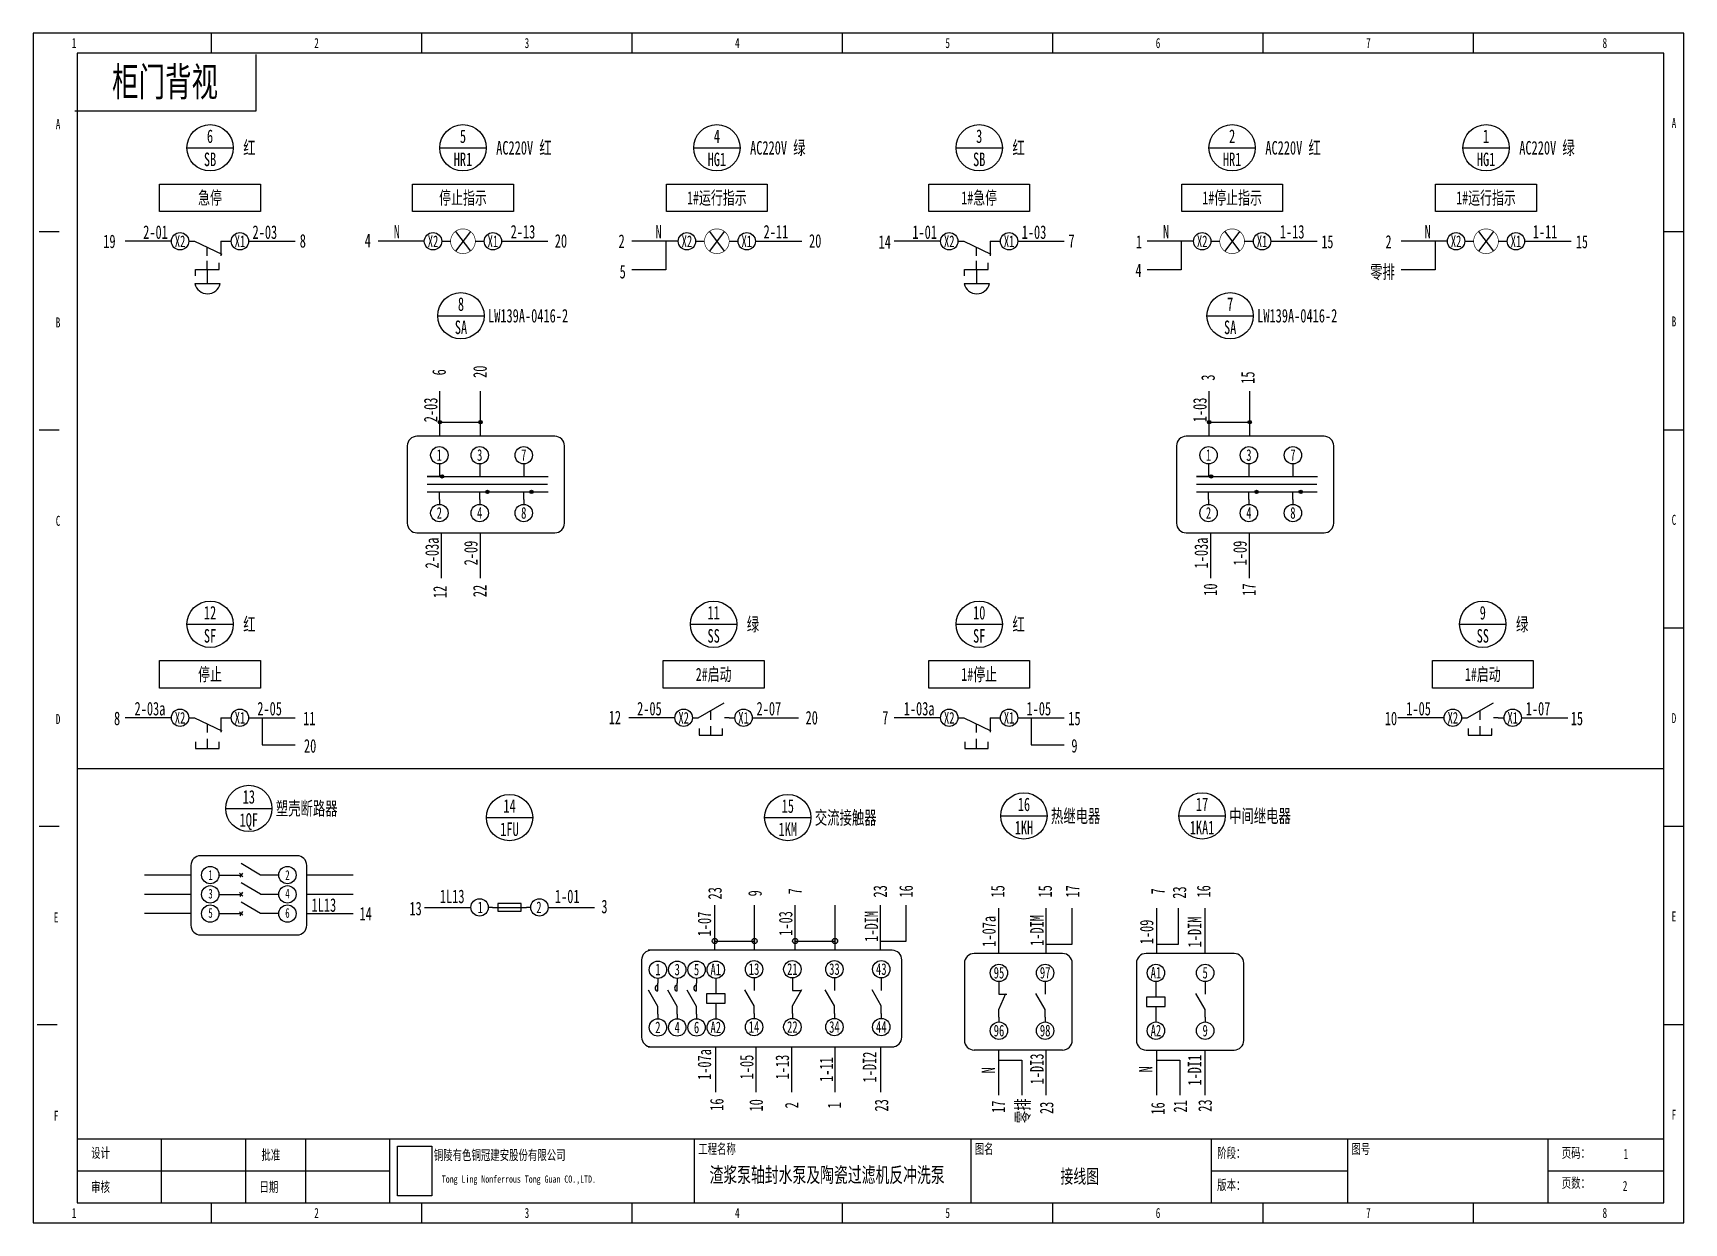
# Model space of a CAD drawing. Header units: millimetres. Extents: x 401220 to 2750366, y -101310 to 943175.
# Drawn here: x 1178014 to 1235034, y -101310 to -60206 of the extents above; entities that cross this region are included whole.
import ezdxf
from ezdxf.enums import TextEntityAlignment as Align

# ---------------------------------------------------------------- set-up
doc = ezdxf.new("R2010")
doc.units = ezdxf.units.MM
doc.linetypes.add('事故照明', pattern=[800, 600, 0, -200, 0])
doc.layers.add('SW', color=8, linetype='Continuous', lineweight=20)
doc.styles.add('ROM-S', font='NSimSun.ttf', dxfattribs={"width": 0.67})
doc.styles.add('标准', font='NSimSun.ttf', dxfattribs={"width": 0.667})

msp = doc.modelspace()

# ---------------------------------------------------------------- hatches: boundary and pattern name
h = msp.add_hatch(color=256)
h.dxf.hatch_style = 1
h.paths.add_polyline_path([(1192128.8, -73649.2, 0.4142136), (1192069.5, -73589.8), (1192069.5, -73708.6, 0.4142136)])
h.paths.add_polyline_path([(1192069.5, -73589.8, 0.4142136), (1192010.1, -73649.2, 0.4142136), (1192069.5, -73708.6)])
h = msp.add_hatch(color=256)
h.dxf.hatch_style = 1
h.paths.add_polyline_path([(1193529.1, -73649.2, 0.4142136), (1193469.7, -73589.8), (1193469.7, -73708.6, 0.4142136)])
h.paths.add_polyline_path([(1193469.7, -73589.8, 0.4142136), (1193410.3, -73649.2, 0.4142136), (1193469.7, -73708.6)])
h = msp.add_hatch(color=256)
h.dxf.hatch_style = 1
h.paths.add_polyline_path([(1218693.7, -73649.2, 0.4142136), (1218634.4, -73589.8), (1218634.4, -73708.6, 0.4142136)])
h.paths.add_polyline_path([(1218634.4, -73589.8, 0.4142136), (1218575, -73649.2, 0.4142136), (1218634.4, -73708.6)])
h = msp.add_hatch(color=256)
h.dxf.hatch_style = 1
h.paths.add_polyline_path([(1220094, -73649.2, 0.4142136), (1220034.6, -73589.8), (1220034.6, -73708.6, 0.4142136)])
h.paths.add_polyline_path([(1220034.6, -73589.8, 0.4142136), (1219975.3, -73649.2, 0.4142136), (1220034.6, -73708.6)])
h = msp.add_hatch(color=256)
h.dxf.hatch_style = 1
h.paths.add_polyline_path([(1192198.4, -75523.1, 1), (1192082.7, -75523.1)])
h.paths.add_polyline_path([(1192082.7, -75523.1, 1), (1192198.4, -75523.1)])
h = msp.add_hatch(color=256)
h.dxf.hatch_style = 1
h.paths.add_polyline_path([(1218763.3, -75523.1, 1), (1218647.6, -75523.1)])
h.paths.add_polyline_path([(1218647.6, -75523.1, 1), (1218763.3, -75523.1)])
h = msp.add_hatch(color=256)
h.dxf.hatch_style = 1
h.paths.add_polyline_path([(1193651.4, -76056.7), (1193767.1, -76056.7, 1)])
h.paths.add_polyline_path([(1193767.1, -76056.7), (1193651.4, -76056.7, 1)])
h = msp.add_hatch(color=256)
h.dxf.hatch_style = 1
h.paths.add_polyline_path([(1195172.6, -76056.7), (1195288.4, -76056.7, 1)])
h.paths.add_polyline_path([(1195288.4, -76056.7), (1195172.6, -76056.7, 1)])
h = msp.add_hatch(color=256)
h.dxf.hatch_style = 1
h.paths.add_polyline_path([(1220216.3, -76056.7), (1220332, -76056.7, 1)])
h.paths.add_polyline_path([(1220332, -76056.7), (1220216.3, -76056.7, 1)])
h = msp.add_hatch(color=256)
h.dxf.hatch_style = 1
h.paths.add_polyline_path([(1221737.6, -76056.7), (1221853.3, -76056.7, 1)])
h.paths.add_polyline_path([(1221853.3, -76056.7), (1221737.6, -76056.7, 1)])
h = msp.add_hatch(color=256)
h.dxf.hatch_style = 1
h.paths.add_polyline_path([(1201559.7, -91480.2), (1201559.7, -91570.4), (1201649.9, -91570.4, 0.4142136)])
h.paths.add_polyline_path([(1201649.9, -91570.4), (1201559.7, -91570.4), (1201559.7, -91660.6, 0.4142136)])
h.paths.add_polyline_path([(1201559.7, -91570.4), (1201559.7, -91480.2, 0.4142136), (1201469.6, -91570.4, 0.4142136), (1201559.7, -91660.6)])
h.paths.add_polyline_path([(1202934.9, -91480.2, 0.4142136), (1202844.7, -91570.4), (1202934.9, -91570.4)])
h.paths.add_polyline_path([(1202934.9, -91570.4), (1202844.7, -91570.4, 0.4142136), (1202934.9, -91660.6)])
h.paths.add_polyline_path([(1203025.1, -91570.4, 0.4142136), (1202934.9, -91480.2), (1202934.9, -91660.6, 0.4142136)])
h = msp.add_hatch(color=256)
h.dxf.hatch_style = 1
h.paths.add_polyline_path([(1204337.2, -91480.2), (1204337.2, -91570.4), (1204427.4, -91570.4, 0.4142136)])
h.paths.add_polyline_path([(1204427.4, -91570.4), (1204337.2, -91570.4), (1204337.2, -91660.6, 0.4142136)])
h.paths.add_polyline_path([(1204337.2, -91570.4), (1204337.2, -91480.2, 0.4142136), (1204247.1, -91570.4, 0.4142136), (1204337.2, -91660.6)])
h.paths.add_polyline_path([(1205712.4, -91480.2, 0.4142136), (1205622.2, -91570.4), (1205712.4, -91570.4)])
h.paths.add_polyline_path([(1205712.4, -91570.4), (1205622.2, -91570.4, 0.4142136), (1205712.4, -91660.6)])
h.paths.add_polyline_path([(1205802.6, -91570.4, 0.4142136), (1205712.4, -91480.2), (1205712.4, -91660.6, 0.4142136)])

# ---------------------------------------------------------------- linework, layer by layer
at = {"ltscale": 4}
for p, q in [((1184172.9, -60898.3), (1184172.9, -60206.3)), ((1191438.7, -60898.3), (1191438.7, -60206.3)), ((1198704.5, -60898.3), (1198704.5, -60206.3)), ((1205970.4, -60898.3), (1205970.4, -60206.3)), ((1213236.2, -60898.3), (1213236.2, -60206.3)), ((1220502, -60898.3), (1220502, -60206.3)), ((1227767.9, -60898.3), (1227767.9, -60206.3)), ((1178221.8, -67056.9), (1178913.8, -67056.9)), ((1234341.7, -67056.9), (1235033.7, -67056.9)), ((1178221.8, -73907.6), (1178913.8, -73907.6)), ((1234341.7, -73907.6), (1235033.7, -73907.6)), ((1234341.7, -80758.2), (1235033.7, -80758.2)), ((1178221.8, -87608.9), (1178913.8, -87608.9)), ((1234341.7, -87608.9), (1235033.7, -87608.9)), ((1178152.6, -94459.5), (1178844.6, -94459.5)), ((1234341.7, -94459.5), (1235033.7, -94459.5)), ((1179536.6, -98403.8), (1234341.7, -98403.8)), ((1182442.9, -98403.8), (1182442.9, -100618.2)), ((1185349.3, -98403.8), (1185349.3, -100618.2)), ((1187425.2, -98403.8), (1187425.2, -100618.2)), ((1190331.5, -98403.8), (1190331.5, -100618.2)), ((1200849.7, -98403.8), (1200849.7, -100618.2)), ((1210399.1, -98403.8), (1210399.1, -100618.2)), ((1218702.9, -98403.8), (1218702.9, -100618.2)), ((1223408.4, -98403.8), (1223408.4, -100618.2)), ((1230328.2, -98403.8), (1230328.2, -100618.2)), ((1179536.6, -99511), (1190331.5, -99511)), ((1218702.9, -99511), (1223408.4, -99511)), ((1230328.2, -99511), (1234341.7, -99511)), ((1184172.9, -101310.2), (1184172.9, -100618.2)), ((1191438.7, -101310.2), (1191438.7, -100618.2)), ((1198704.5, -101310.2), (1198704.5, -100618.2)), ((1205970.4, -101310.2), (1205970.4, -100618.2)), ((1213236.2, -101310.2), (1213236.2, -100618.2)), ((1220502, -101310.2), (1220502, -100618.2)), ((1227767.9, -101310.2), (1227767.9, -100618.2))]:
    msp.add_line(p, q, dxfattribs=at)
for p, q in [((1187247.2, -60898.3), (1179536.6, -60898.3)), ((1179453.5, -62890.3), (1185718.3, -62890.3)), ((1183327.6, -64171), (1184928.4, -64171)), ((1192063.6, -64171), (1193664.3, -64171)), ((1200832.4, -64171), (1202433.2, -64171)), ((1209892.5, -64171), (1211493.3, -64171)), ((1218628.5, -64171), (1220229.3, -64171)), ((1227397.3, -64171), (1228998.1, -64171)), ((1182385.5, -65422.5), (1185870.5, -65422.5)), ((1182385.5, -66372.1), (1182385.5, -65422.5)), ((1185870.5, -65422.5), (1185870.5, -66372.1)), ((1191121.5, -65422.5), (1194606.4, -65422.5)), ((1191121.5, -66372.1), (1191121.5, -65422.5)), ((1194606.4, -65422.5), (1194606.4, -66372.1)), ((1199890.3, -65422.5), (1203375.2, -65422.5)), ((1199890.3, -66372.1), (1199890.3, -65422.5)), ((1203375.2, -65422.5), (1203375.2, -66372.1)), ((1208950.5, -65422.5), (1212435.4, -65422.5)), ((1208950.5, -66372.1), (1208950.5, -65422.5)), ((1212435.4, -65422.5), (1212435.4, -66372.1)), ((1217686.4, -65422.5), (1221171.3, -65422.5)), ((1217686.4, -66372.1), (1217686.4, -65422.5)), ((1221171.3, -65422.5), (1221171.3, -66372.1)), ((1226455.2, -65422.5), (1229940.2, -65422.5)), ((1226455.2, -66372.1), (1226455.2, -65422.5)), ((1229940.2, -65422.5), (1229940.2, -66372.1)), ((1185870.5, -66372.1), (1182385.5, -66372.1)), ((1194606.4, -66372.1), (1191121.5, -66372.1)), ((1203375.2, -66372.1), (1199890.3, -66372.1)), ((1212435.4, -66372.1), (1208950.5, -66372.1)), ((1221171.3, -66372.1), (1217686.4, -66372.1)), ((1229940.2, -66372.1), (1226455.2, -66372.1)), ((1192606.5, -67057.8), (1193118.7, -67740.8)), ((1201375.3, -67057.8), (1201887.6, -67740.8)), ((1219171.4, -67057.8), (1219683.7, -67740.8)), ((1227940.2, -67057.8), (1228452.5, -67740.8)), ((1182794, -67399.3), (1181193.2, -67399.3)), ((1183393, -67399.3), (1183593.1, -67399.3)), ((1183593.1, -67399.3), (1184532.5, -67845)), ((1184034.2, -67902.3), (1184034.2, -67608.6)), ((1184503.7, -67399.3), (1184860.4, -67399.3)), ((1184503.7, -67399.3), (1184503.7, -67899.8)), ((1185462, -67399.3), (1187062.8, -67399.3)), ((1191530, -67399.3), (1189929.2, -67399.3)), ((1192128.9, -67399.3), (1192329, -67399.3)), ((1192329, -67399.3), (1192435.7, -67399.3)), ((1193289.5, -67399.3), (1193396.2, -67399.3)), ((1193396.2, -67399.3), (1193596.3, -67399.3)), ((1194197.9, -67399.3), (1195798.7, -67399.3)), ((1200298.8, -67399.3), (1198698, -67399.3)), ((1199875.4, -67399.3), (1199875.4, -68386.7)), ((1200897.7, -67399.3), (1201097.8, -67399.3)), ((1201097.8, -67399.3), (1201204.6, -67399.3)), ((1202058.3, -67399.3), (1202165, -67399.3)), ((1202165, -67399.3), (1202365.1, -67399.3)), ((1202966.8, -67399.3), (1204567.5, -67399.3)), ((1209358.9, -67399.3), (1207758.2, -67399.3)), ((1209957.9, -67399.3), (1210158, -67399.3)), ((1210158, -67399.3), (1211097.5, -67845)), ((1210599.1, -67902.3), (1210599.1, -67608.6)), ((1211068.7, -67399.3), (1211425.3, -67399.3)), ((1211068.7, -67399.3), (1211068.7, -67899.8)), ((1212026.9, -67399.3), (1213627.7, -67399.3)), ((1218094.9, -67399.3), (1216494.1, -67399.3)), ((1217671.6, -67399.3), (1217671.6, -68386.7)), ((1218693.9, -67399.3), (1218893.9, -67399.3)), ((1218893.9, -67399.3), (1219000.7, -67399.3)), ((1219854.4, -67399.3), (1219961.1, -67399.3)), ((1219961.1, -67399.3), (1220161.2, -67399.3)), ((1220762.9, -67399.3), (1222363.6, -67399.3)), ((1226863.7, -67399.3), (1225262.9, -67399.3)), ((1226440.4, -67399.3), (1226440.4, -68386.7)), ((1227462.7, -67399.3), (1227662.8, -67399.3)), ((1227662.8, -67399.3), (1227769.5, -67399.3)), ((1228623.2, -67399.3), (1228729.9, -67399.3)), ((1228729.9, -67399.3), (1228930, -67399.3)), ((1229531.7, -67399.3), (1231132.5, -67399.3)), ((1183624.7, -68592.7), (1183624.7, -68373.3)), ((1183624.7, -68373.3), (1184438.1, -68373.3)), ((1184031.4, -68373.3), (1184031.4, -68079.5)), ((1184031.4, -68373.3), (1184031.4, -68862.7)), ((1184438.1, -68373.3), (1184438.1, -68144.2)), ((1199875.4, -68386.7), (1198698, -68386.7)), ((1210189.6, -68592.7), (1210189.6, -68373.3)), ((1210189.6, -68373.3), (1211003, -68373.3)), ((1210596.3, -68373.3), (1210596.3, -68079.5)), ((1210596.3, -68373.3), (1210596.3, -68862.7)), ((1211003, -68373.3), (1211003, -68144.2)), ((1217671.6, -68386.7), (1216494.1, -68386.7)), ((1226440.4, -68386.7), (1225262.9, -68386.7)), ((1183604.7, -68862.7), (1184482.2, -68862.7)), ((1210169.6, -68862.7), (1211047.1, -68862.7)), ((1191994.4, -69971.4), (1193595.1, -69971.4)), ((1218559.3, -69971.4), (1220160.1, -69971.4)), ((1192069.5, -74135.1), (1192069.5, -72572.2)), ((1193469.7, -74135.1), (1193469.7, -72572.2)), ((1218634.4, -74135.1), (1218634.4, -72572.2)), ((1220034.6, -74135.1), (1220034.6, -72572.2)), ((1192069.5, -73649.2), (1193469.7, -73649.2)), ((1218634.4, -73649.2), (1220034.6, -73649.2)), ((1190940.9, -74468.6), (1190940.9, -77136.6)), ((1194742.1, -74135.1), (1191274.4, -74135.1)), ((1194642.6, -74135.1), (1191274.4, -74135.1)), ((1196036.5, -74135.1), (1192568.9, -74135.1)), ((1195937, -74135.1), (1192568.9, -74135.1)), ((1196370, -77136.6), (1196370, -74468.6)), ((1217505.8, -74468.6), (1217505.8, -77136.6)), ((1221307, -74135.1), (1217839.3, -74135.1)), ((1221207.5, -74135.1), (1217839.3, -74135.1)), ((1222601.5, -74135.1), (1219133.8, -74135.1)), ((1222502, -74135.1), (1219133.8, -74135.1)), ((1222935, -77136.6), (1222935, -74468.6)), ((1192047.5, -75090.3), (1192047.5, -75256.3)), ((1192047.5, -75256.3), (1192047.5, -75523.1)), ((1193441.4, -75090.3), (1193441.4, -75256.3)), ((1193441.4, -75256.3), (1193441.4, -75523.1)), ((1194962.6, -75090.3), (1194962.6, -75256.3)), ((1194962.6, -75256.3), (1194962.6, -75523.1)), ((1218612.5, -75090.3), (1218612.5, -75256.3)), ((1218612.5, -75256.3), (1218612.5, -75523.1)), ((1220006.3, -75090.3), (1220006.3, -75256.3)), ((1220006.3, -75256.3), (1220006.3, -75523.1)), ((1221527.5, -75090.3), (1221527.5, -75256.3)), ((1221527.5, -75256.3), (1221527.5, -75523.1)), ((1192047.5, -75523.1), (1191632.2, -75523.1)), ((1191632.2, -75523.1), (1195807.4, -75523.1)), ((1218612.5, -75523.1), (1218197.1, -75523.1)), ((1218197.1, -75523.1), (1222372.3, -75523.1)), ((1191632.2, -76056.7), (1195800.5, -76056.7)), ((1192047.5, -76323.5), (1192047.5, -76056.7)), ((1192047.5, -76323.5), (1192047.5, -76486.7)), ((1193441.4, -76323.5), (1193441.4, -76056.7)), ((1193441.4, -76323.5), (1193441.4, -76486.7)), ((1194962.6, -76323.5), (1194962.6, -76056.7)), ((1194962.6, -76323.5), (1194962.6, -76486.7)), ((1218197.1, -76056.7), (1222365.4, -76056.7)), ((1218612.5, -76323.5), (1218612.5, -76056.7)), ((1218612.5, -76323.5), (1218612.5, -76486.7)), ((1220006.3, -76323.5), (1220006.3, -76056.7)), ((1220006.3, -76323.5), (1220006.3, -76486.7)), ((1221527.5, -76323.5), (1221527.5, -76056.7)), ((1221527.5, -76323.5), (1221527.5, -76486.7)), ((1191274.4, -77470.1), (1194708.1, -77470.1)), ((1192126.1, -79033), (1192126.1, -77470.1)), ((1192568.9, -77470.1), (1196036.5, -77470.1)), ((1193464.8, -79033), (1193464.8, -77470.1)), ((1217839.3, -77470.1), (1221273, -77470.1)), ((1218691, -79033), (1218691, -77470.1)), ((1219133.8, -77470.1), (1222601.5, -77470.1)), ((1220029.7, -79033), (1220029.7, -77470.1)), ((1183327.6, -80630.9), (1184928.4, -80630.9)), ((1200720.5, -80630.9), (1202321.3, -80630.9)), ((1209892.5, -80630.9), (1211493.3, -80630.9)), ((1227285.5, -80630.9), (1228886.2, -80630.9)), ((1182385.5, -81882.5), (1185870.5, -81882.5)), ((1182385.5, -82832.1), (1182385.5, -81882.5)), ((1185870.5, -81882.5), (1185870.5, -82832.1)), ((1199778.5, -81882.5), (1203263.4, -81882.5)), ((1199778.5, -82832.1), (1199778.5, -81882.5)), ((1203263.4, -81882.5), (1203263.4, -82832.1)), ((1208950.5, -81882.5), (1212435.4, -81882.5)), ((1208950.5, -82832.1), (1208950.5, -81882.5)), ((1212435.4, -81882.5), (1212435.4, -82832.1)), ((1226343.4, -81882.5), (1229828.3, -81882.5)), ((1226343.4, -82832.1), (1226343.4, -81882.5)), ((1229828.3, -81882.5), (1229828.3, -82832.1)), ((1185870.5, -82832.1), (1182385.5, -82832.1)), ((1203263.4, -82832.1), (1199778.5, -82832.1)), ((1212435.4, -82832.1), (1208950.5, -82832.1)), ((1229828.3, -82832.1), (1226343.4, -82832.1)), ((1200986, -83859.2), (1201884.9, -83344.6)), ((1201424.3, -83929.8), (1201424.3, -83615.8)), ((1227550.9, -83859.2), (1228449.9, -83344.6)), ((1227989.2, -83929.8), (1227989.2, -83615.8)), ((1182794, -83859.2), (1181193.2, -83859.2)), ((1183393, -83859.2), (1183593.1, -83859.2)), ((1183593.1, -83859.2), (1184532.5, -84305)), ((1184036.3, -84363.2), (1184036.3, -84069.5)), ((1184503.7, -83859.2), (1184860.4, -83859.2)), ((1184503.7, -83859.2), (1184503.7, -84359.7)), ((1185462, -83859.2), (1187062.8, -83859.2)), ((1185925.2, -83859.2), (1185925.2, -84695.8)), ((1200186.9, -83859.2), (1198586.2, -83859.2)), ((1200785.9, -83859.2), (1200986, -83859.2)), ((1201017.6, -84230.6), (1201017.6, -84459.7)), ((1201424.3, -84459.7), (1201424.3, -84145.7)), ((1201831, -84459.7), (1201831, -84230.6)), ((1202053.2, -83859.2), (1201893.9, -83859.2)), ((1202053.2, -83859.2), (1202253.3, -83859.2)), ((1202854.9, -83859.2), (1204455.7, -83859.2)), ((1209358.9, -83859.2), (1207758.2, -83859.2)), ((1209957.9, -83859.2), (1210158, -83859.2)), ((1210158, -83859.2), (1211097.5, -84305)), ((1210601.2, -84363.2), (1210601.2, -84069.5)), ((1211068.7, -83859.2), (1211425.3, -83859.2)), ((1211068.7, -83859.2), (1211068.7, -84359.7)), ((1212026.9, -83859.2), (1213627.7, -83859.2)), ((1212490.1, -83859.2), (1212490.1, -84695.8)), ((1226751.9, -83859.2), (1225151.1, -83859.2)), ((1227350.8, -83859.2), (1227550.9, -83859.2)), ((1227582.5, -84230.6), (1227582.5, -84459.7)), ((1227989.2, -84459.7), (1227989.2, -84145.7)), ((1228395.9, -84459.7), (1228395.9, -84230.6)), ((1228618.1, -83859.2), (1228458.9, -83859.2)), ((1228618.1, -83859.2), (1228818.2, -83859.2)), ((1229419.8, -83859.2), (1231020.6, -83859.2)), ((1183629.6, -84694.4), (1183629.6, -84923.4)), ((1183629.6, -84923.4), (1184443, -84923.4)), ((1184036.3, -84923.4), (1184036.3, -84584.9)), ((1184443, -84923.4), (1184443, -84694.4)), ((1185925.2, -84695.8), (1185925.2, -84790.1)), ((1185925.2, -84790.1), (1187062.8, -84790.1)), ((1201017.6, -84459.7), (1201831, -84459.7)), ((1210194.5, -84694.4), (1210194.5, -84923.4)), ((1210194.5, -84923.4), (1211007.9, -84923.4)), ((1210601.2, -84923.4), (1210601.2, -84584.9)), ((1211007.9, -84923.4), (1211007.9, -84694.4)), ((1212490.1, -84695.8), (1212490.1, -84790.1)), ((1212490.1, -84790.1), (1213627.7, -84790.1)), ((1227582.5, -84459.7), (1228395.9, -84459.7)), ((1179536.6, -85607.2), (1234341.7, -85607.2)), ((1184668.1, -86989.9), (1186267.9, -86989.9)), ((1193671, -87308.3), (1195270.9, -87308.3)), ((1203282.7, -87308.3), (1204882.5, -87308.3)), ((1211438.7, -87249.6), (1213038.6, -87249.6)), ((1217589.7, -87249.6), (1219189.6, -87249.6)), ((1187134.5, -88624.9), (1183801.5, -88624.9)), ((1185870.3, -89291.5), (1185203.7, -88891.5)), ((1183468.2, -89291.5), (1181868.3, -89291.5)), ((1183468.2, -88958.2), (1183468.2, -91027.4)), ((1184434.8, -89291.5), (1185203.7, -89291.5)), ((1185260.1, -89351), (1185147.2, -89231.9)), ((1185249.1, -89222.9), (1185159.6, -89363.6)), ((1186501.2, -89291.5), (1185870.3, -89291.5)), ((1187467.8, -91027.4), (1187467.8, -88958.2)), ((1187467.8, -89289.3), (1189067.7, -89289.3)), ((1183468.2, -89958.1), (1181868.3, -89958.1)), ((1184434.8, -89958.1), (1185203.7, -89958.1)), ((1185259.4, -90015.8), (1185146.5, -89896.7)), ((1185248.4, -89887.7), (1185158.9, -90028.4)), ((1185869.6, -89956.3), (1185202.9, -89556.3)), ((1186501.2, -89958.1), (1185870.3, -89958.1)), ((1187467.8, -89955.9), (1189067.7, -89955.9)), ((1183468.2, -90624.7), (1181868.3, -90624.7)), ((1184434.8, -90624.7), (1185203.7, -90624.7)), ((1185260.1, -90682.4), (1185147.2, -90563.3)), ((1185249.1, -90554.4), (1185159.6, -90695)), ((1185870.3, -90622.9), (1185203.7, -90222.9)), ((1186501.2, -90624.7), (1185870.3, -90624.7)), ((1187467.8, -90622.5), (1189067.7, -90622.5)), ((1193138.4, -90426.1), (1191538.5, -90426.1)), ((1193884.9, -90408), (1193737.4, -90408)), ((1193884.9, -90408), (1194068.4, -90408)), ((1194068.4, -90274.7), (1194068.4, -90541.3)), ((1194868.3, -90274.7), (1194068.4, -90274.7)), ((1194068.4, -90408), (1194868.3, -90408)), ((1194068.4, -90541.3), (1194868.3, -90541.3)), ((1194868.3, -90541.3), (1194868.3, -90274.7)), ((1194868.3, -90408), (1195061.1, -90408)), ((1195203.9, -90408), (1195061.1, -90408)), ((1195803.5, -90407.5), (1197403.3, -90407.5)), ((1201559.7, -91891.6), (1201559.7, -90329.6)), ((1202937.8, -91891.6), (1202937.8, -90329.6)), ((1204337.2, -91891.6), (1204337.2, -90329.6)), ((1205712.4, -91891.6), (1205712.4, -90329.6)), ((1207278.8, -91891.6), (1207278.8, -90329.6)), ((1208167.5, -91570.4), (1208167.5, -90329.6)), ((1211370.1, -92002.1), (1211370.1, -90440.1)), ((1213009.6, -92002.1), (1213009.6, -90440.1)), ((1213898.4, -91680.9), (1213898.4, -90440.1)), ((1216827.4, -92002.1), (1216827.4, -90440.1)), ((1217572.5, -91680.9), (1217572.5, -90440.1)), ((1218491.5, -92002.1), (1218491.5, -90440.1)), ((1183801.5, -91360.7), (1187134.5, -91360.7)), ((1201559.7, -91570.4), (1202934.9, -91570.4)), ((1204337.2, -91570.4), (1205712.4, -91570.4)), ((1207278.8, -91570.4), (1208167.5, -91570.4)), ((1213009.6, -91680.9), (1213898.4, -91680.9)), ((1216827.4, -91680.9), (1217572.5, -91680.9)), ((1199034.8, -92224.9), (1199034.8, -94891.3)), ((1204337.2, -91891.6), (1199256.5, -91891.6)), ((1206069.6, -91891.6), (1200988.8, -91891.6)), ((1207688.2, -91891.6), (1202607.4, -91891.6)), ((1207688.2, -91891.6), (1202868.8, -91891.6)), ((1208021.5, -94891.3), (1208021.5, -92224.9)), ((1210183.2, -92335.4), (1210183.2, -95001.8)), ((1213572.9, -92002.1), (1210516.5, -92002.1)), ((1213906.2, -95001.8), (1213906.2, -92335.4)), ((1216121.4, -92335.4), (1216121.4, -95001.8)), ((1219497.2, -92002.1), (1216454.8, -92002.1)), ((1219830.5, -95001.8), (1219830.5, -92335.4)), ((1199594.9, -92861.3), (1199594.9, -93027.1)), ((1200263.8, -92861.3), (1200263.8, -93027.1)), ((1200930.4, -92861.3), (1200930.4, -93027.1)), ((1201594.7, -92861.3), (1201594.7, -93027.1)), ((1202915.9, -92846.3), (1202915.9, -93012.1)), ((1204239, -92846.3), (1204239, -93012.1)), ((1205692.2, -92846.3), (1205692.2, -93012.1)), ((1207311.2, -92846.3), (1207311.2, -93012.1)), ((1199594.9, -93827.1), (1199274.9, -93272.9)), ((1199594.9, -93293.8), (1199594.9, -93027.1)), ((1200263.8, -93827.1), (1199943.9, -93272.9)), ((1200263.8, -93293.8), (1200263.8, -93027.1)), ((1200930.4, -93827.1), (1200610.5, -93272.9)), ((1200930.4, -93293.8), (1200930.4, -93027.1)), ((1201274.7, -93400.4), (1201274.7, -93720.4)), ((1201914.7, -93400.4), (1201274.7, -93400.4)), ((1201594.7, -93027.1), (1201594.7, -93400.4)), ((1201914.7, -93720.4), (1201914.7, -93400.4)), ((1202915.9, -93812.1), (1202595.9, -93257.9)), ((1202915.9, -93012.1), (1202915.9, -93278.8)), ((1204239, -93012.1), (1204239, -93278.8)), ((1204239, -93812.1), (1204564.3, -93248.6)), ((1204239, -93278.8), (1204546.9, -93278.8)), ((1205692.2, -93812.1), (1205372.2, -93257.9)), ((1205692.2, -93012.1), (1205692.2, -93278.8)), ((1207311.2, -93812.1), (1206991.2, -93257.9)), ((1207311.2, -93012.1), (1207311.2, -93278.8)), ((1211375.7, -92971.8), (1211375.7, -93137.6)), ((1211375.7, -93137.6), (1211375.7, -93404.3)), ((1211375.7, -93937.6), (1211610, -93383.4)), ((1211375.7, -93404.3), (1211646.1, -93404.3)), ((1212970.5, -93937.6), (1212650.5, -93383.4)), ((1212970.5, -92971.8), (1212970.5, -93137.6)), ((1212970.5, -93137.6), (1212970.5, -93404.3)), ((1216476, -93510.9), (1216476, -93830.9)), ((1217116, -93510.9), (1216476, -93510.9)), ((1216796, -92971.8), (1216796, -93137.6)), ((1216796, -93137.6), (1216796, -93510.9)), ((1217116, -93830.9), (1217116, -93510.9)), ((1218497, -93937.6), (1218177, -93383.4)), ((1218497, -92971.8), (1218497, -93137.6)), ((1218497, -93137.6), (1218497, -93404.3)), ((1199594.9, -94093.7), (1199594.9, -93827.1)), ((1200263.8, -94093.7), (1200263.8, -93827.1)), ((1200930.4, -94093.7), (1200930.4, -93827.1)), ((1201274.7, -93720.4), (1201914.7, -93720.4)), ((1201594.7, -93720.4), (1201594.7, -94093.7)), ((1202915.9, -94078.7), (1202915.9, -93812.1)), ((1202915.9, -94078.7), (1202915.9, -94241.9)), ((1204239, -94078.7), (1204239, -93812.1)), ((1204239, -94078.7), (1204239, -94241.9)), ((1205692.2, -94078.7), (1205692.2, -93812.1)), ((1205692.2, -94078.7), (1205692.2, -94241.9)), ((1207311.2, -94078.7), (1207311.2, -93812.1)), ((1207311.2, -94078.7), (1207311.2, -94241.9)), ((1211375.7, -94204.2), (1211375.7, -93937.6)), ((1212970.5, -94204.2), (1212970.5, -93937.6)), ((1216476, -93830.9), (1217116, -93830.9)), ((1216796, -93830.9), (1216796, -94204.2)), ((1218497, -94204.2), (1218497, -93937.6)), ((1199594.9, -94093.7), (1199594.9, -94256.9)), ((1200263.8, -94093.7), (1200263.8, -94256.9)), ((1200930.4, -94093.7), (1200930.4, -94256.9)), ((1201594.7, -94093.7), (1201594.7, -94256.9)), ((1211375.7, -94204.2), (1211375.7, -94367.4)), ((1212970.5, -94204.2), (1212970.5, -94367.4)), ((1216796, -94204.2), (1216796, -94367.4)), ((1218497, -94204.2), (1218497, -94367.4)), ((1199256.5, -95224.6), (1204402.7, -95224.6)), ((1200988.8, -95224.6), (1206135, -95224.6)), ((1201592.1, -96786.6), (1201592.1, -95224.6)), ((1202607.4, -95224.6), (1207753.6, -95224.6)), ((1202868.8, -95224.6), (1207688.2, -95224.6)), ((1202994.4, -96786.6), (1202994.4, -95224.6)), ((1204220.2, -96786.6), (1204220.2, -95224.6)), ((1205712.4, -96786.6), (1205712.4, -95224.6)), ((1207298.4, -96786.6), (1207298.4, -95224.6)), ((1213572.9, -95335.1), (1210516.5, -95335.1)), ((1211370.1, -96897.1), (1211370.1, -95335.1)), ((1211370.1, -95688), (1212164.1, -95688)), ((1212164.1, -95688), (1212164.1, -96897.1)), ((1213009.6, -96897.1), (1213009.6, -95335.1)), ((1216454.8, -95335.1), (1219497.2, -95335.1)), ((1216827.4, -96897.1), (1216827.4, -95335.1)), ((1216827.4, -95688), (1217621.4, -95688)), ((1217621.4, -95688), (1217621.4, -96897.1)), ((1218491.5, -96897.1), (1218491.5, -95335.1))]:
    msp.add_line(p, q)
at = {"linetype": '事故照明'}
for p, q in [((1191632.2, -75794.7), (1195786.8, -75794.7)), ((1218197.1, -75794.7), (1222351.7, -75794.7))]:
    msp.add_line(p, q, dxfattribs=at)
at = {"ltscale": 4}
for points in [[(1178014.2, -101310.2), (1235033.7, -101310.2), (1235033.7, -60206.3), (1178014.2, -60206.3)], [(1179536.6, -100618.2), (1234341.7, -100618.2), (1234341.7, -60898.3), (1179536.6, -60898.3)]]:
    msp.add_lwpolyline(points, close=True, dxfattribs=at)
for points in [[(1185718.3, -62890.3), (1185718.3, -60951.8)], [(1193118.7, -67057.8), (1192606.5, -67740.8)], [(1201887.6, -67057.8), (1201375.3, -67740.8)], [(1219683.7, -67057.8), (1219171.4, -67740.8)], [(1228452.5, -67057.8), (1227940.2, -67740.8)]]:
    msp.add_lwpolyline(points)
at = {"const_width": 21.3}
for points in [[(1192435.7, -67399.3, 1), (1193289.5, -67399.3, 1)], [(1201204.6, -67399.3, 1), (1202058.3, -67399.3, 1)], [(1219000.7, -67399.3, 1), (1219854.4, -67399.3, 1)], [(1227769.5, -67399.3, 1), (1228623.2, -67399.3, 1)]]:
    msp.add_lwpolyline(points, format="xyb", close=True, dxfattribs=at)
msp.add_lwpolyline([(1190602.3, -98655.4), (1191783.3, -98655.4), (1191783.3, -100367.2), (1190602.3, -100367.2)], close=True)
for centre, radius in [((1184128, -64171), 800.4), ((1192864, -64171), 800.4), ((1201632.8, -64171), 800.4), ((1210692.9, -64171), 800.4), ((1219428.9, -64171), 800.4), ((1228197.7, -64171), 800.4), ((1183092.8, -67399.3), 300.1), ((1185160.5, -67399.3), 300.1), ((1191828.8, -67399.3), 300.1), ((1193896.5, -67399.3), 300.1), ((1200597.6, -67399.3), 300.1), ((1202665.3, -67399.3), 300.1), ((1209657.8, -67399.3), 300.1), ((1211725.4, -67399.3), 300.1), ((1218393.7, -67399.3), 300.1), ((1220461.4, -67399.3), 300.1), ((1227162.5, -67399.3), 300.1), ((1229230.2, -67399.3), 300.1), ((1192794.7, -69971.4), 800.4), ((1219359.7, -69971.4), 800.4), ((1192069.5, -73649.2), 59.4), ((1193469.7, -73649.2), 59.4), ((1218634.4, -73649.2), 59.4), ((1220034.6, -73649.2), 59.4), ((1192047.5, -74790.2), 300.1), ((1193441.4, -74790.2), 300.1), ((1194962.6, -74790.2), 300.1), ((1218612.5, -74790.2), 300.1), ((1220006.3, -74790.2), 300.1), ((1221527.5, -74790.2), 300.1), ((1192140.6, -75523.1), 57.9), ((1218705.5, -75523.1), 57.9), ((1193709.2, -76056.7), 57.9), ((1195230.5, -76056.7), 57.9), ((1220274.2, -76056.7), 57.9), ((1221795.4, -76056.7), 57.9), ((1192047.5, -76786.9), 300.1), ((1193441.4, -76786.9), 300.1), ((1194962.6, -76786.9), 300.1), ((1218612.5, -76786.9), 300.1), ((1220006.3, -76786.9), 300.1), ((1221527.5, -76786.9), 300.1), ((1184128, -80630.9), 800.4), ((1201520.9, -80630.9), 800.4), ((1210692.9, -80630.9), 800.4), ((1228085.8, -80630.9), 800.4), ((1183092.8, -83859.2), 300.1), ((1185160.5, -83859.2), 300.1), ((1200485.8, -83859.2), 300.1), ((1202553.4, -83859.2), 300.1), ((1209657.8, -83859.2), 300.1), ((1211725.4, -83859.2), 300.1), ((1227050.7, -83859.2), 300.1), ((1229118.3, -83859.2), 300.1), ((1185468, -86989.9), 799.9), ((1194470.9, -87308.3), 799.9), ((1204082.6, -87308.3), 799.9), ((1212238.7, -87249.6), 799.9), ((1218389.6, -87249.6), 799.9), ((1184134.8, -89291.5), 300), ((1186801.2, -89291.5), 300), ((1184134.8, -89958.1), 300), ((1186801.2, -89958.1), 300), ((1184134.8, -90624.7), 300), ((1186801.2, -90624.7), 300), ((1193437.4, -90408), 300), ((1195503.9, -90408), 300), ((1201559.7, -91570.4), 90.2), ((1202934.9, -91570.4), 90.2), ((1204337.2, -91570.4), 90.2), ((1205712.4, -91570.4), 90.2), ((1199594.9, -92561.3), 300), ((1200263.8, -92561.3), 300), ((1200930.4, -92561.3), 300), ((1201594.7, -92561.3), 300), ((1202915.9, -92546.3), 300), ((1204239, -92546.3), 300), ((1205692.2, -92546.3), 300), ((1207311.2, -92546.3), 300), ((1211375.7, -92671.8), 300), ((1212970.5, -92671.8), 300), ((1216796, -92671.8), 300), ((1218497, -92671.8), 300), ((1199594.9, -94556.8), 300), ((1200263.8, -94556.8), 300), ((1200930.4, -94556.8), 300), ((1201594.7, -94556.8), 300), ((1202915.9, -94541.8), 300), ((1204239, -94541.8), 300), ((1205692.2, -94541.8), 300), ((1207311.2, -94541.8), 300), ((1211375.7, -94667.3), 300), ((1212970.5, -94667.3), 300), ((1216796, -94667.3), 300), ((1218497, -94667.3), 300)]:
    msp.add_circle(centre, radius)
for centre, radius, start, end in [((1184043.4, -68764.8), 449.5, 192.56925, 347.43075), ((1210608.3, -68764.8), 449.5, 192.56925, 347.43075), ((1191274.4, -74468.6), 333.5, 90, 180), ((1196036.5, -74468.6), 333.5, 0, 90), ((1217839.3, -74468.6), 333.5, 90, 180), ((1222601.5, -74468.6), 333.5, 0, 90), ((1191274.4, -77136.6), 333.5, 180, 270), ((1196036.5, -77136.6), 333.5, 270, 0), ((1217839.3, -77136.6), 333.5, 180, 270), ((1222601.5, -77136.6), 333.5, 270, 0), ((1183801.5, -88958.2), 333.3, 90, 180), ((1187134.5, -88958.2), 333.3, 0, 90), ((1183801.5, -91027.4), 333.3, 180, 270), ((1187134.5, -91027.4), 333.3, 270, 0), ((1199368.1, -92224.9), 333.3, 90, 180), ((1207688.2, -92224.9), 333.3, 0, 90), ((1210516.5, -92335.4), 333.3, 90, 180), ((1213572.9, -92335.4), 333.3, 0, 90), ((1216454.8, -92335.4), 333.3, 90, 180), ((1219497.2, -92335.4), 333.3, 0, 90), ((1199594.9, -93197.8), 96, 90, 270), ((1200263.8, -93197.8), 96, 90, 270), ((1200930.4, -93197.8), 96, 90, 270), ((1199368.1, -94891.3), 333.3, 180, 270), ((1207688.2, -94891.3), 333.3, 270, 0), ((1210516.5, -95001.8), 333.3, 180, 270), ((1213572.9, -95001.8), 333.3, 270, 0), ((1216454.8, -95001.8), 333.3, 180, 270), ((1219497.2, -95001.8), 333.3, 270, 0)]:
    msp.add_arc(centre, radius, start, end)
for p in [(1192862.6, -67399.3), (1201631.4, -67399.3), (1219427.5, -67399.3), (1228196.4, -67399.3)]:
    msp.add_point(p)

# ---------------------------------------------------------------- texts
at = {"style": 'ROM-S', "width": 0.67}
for s, p in [('1', (1179432.8, -60829.1)), ('2', (1187805.8, -60829.1)), ('3', (1195071.6, -60829.1)), ('4', (1202337.5, -60829.1)), ('5', (1209603.3, -60829.1)), ('6', (1216869.1, -60829.1)), ('7', (1224135, -60829.1)), ('8', (1232300.4, -60829.1)), ('A', (1178879.2, -63631.6)), ('A', (1234687.7, -63597)), ('B', (1178879.2, -70482.3)), ('B', (1234687.7, -70447.7)), ('C', (1178879.2, -77332.9)), ('C', (1234687.7, -77298.3)), ('D', (1178879.2, -84183.5)), ('D', (1234687.7, -84148.9)), ('E', (1178810, -91034.2)), ('E', (1234687.7, -90999.6)), ('F', (1178810, -97884.8)), ('F', (1234687.7, -97850.2)), ('1', (1179432.8, -101241)), ('2', (1187805.8, -101241)), ('3', (1195071.6, -101241)), ('4', (1202337.5, -101241)), ('5', (1209603.3, -101241)), ('6', (1216869.1, -101241)), ('7', (1224135, -101241)), ('8', (1232300.4, -101241))]:
    msp.add_text(s, height=346.7, dxfattribs=at).set_placement(p, align=Align.BOTTOM_CENTER)
msp.add_text('柜门背视', height=1000.49, dxfattribs=at).set_placement((1182575.3, -61872.8), align=Align.MIDDLE)
for s, height, p in [('6', 466.9, (1184128, -63770.8)), ('5', 466.9, (1192864, -63770.8)), ('4', 466.9, (1201632.8, -63770.8)), ('3', 466.9, (1210692.9, -63770.8)), ('2', 466.9, (1219428.9, -63770.8)), ('1', 466.9, (1228197.7, -63770.8)), ('SB', 466.89, (1184128, -64571.2)), ('HR1', 466.89, (1192864, -64571.2)), ('HG1', 466.89, (1201632.8, -64571.2)), ('SB', 466.89, (1210692.9, -64571.2)), ('HR1', 466.89, (1219428.9, -64571.2)), ('HG1', 466.89, (1228197.7, -64571.2)), ('急停', 450.22, (1184128, -65898.3)), ('停止指示', 450.22, (1192864, -65897.3)), ('1#运行指示', 450.22, (1201632.8, -65898.3)), ('1#急停', 450.22, (1210692.9, -65898.3)), ('1#停止指示', 450.22, (1219428.9, -65897.3)), ('1#运行指示', 450.22, (1228197.7, -65898.3)), ('19', 466.62, (1180653.1, -67403)), ('X2', 400.2, (1183092.8, -67399.3)), ('X1', 400.2, (1185160.5, -67399.3)), ('8', 466.9, (1187332.9, -67384.1)), ('4', 466.9, (1189578.3, -67370.1)), ('X2', 400.2, (1191828.8, -67399.3)), ('X1', 400.2, (1193896.5, -67399.3)), ('2', 466.9, (1198343.8, -67396.6)), ('X2', 400.2, (1200597.6, -67399.3)), ('X1', 400.2, (1202665.3, -67399.3)), ('X2', 400.2, (1209657.8, -67399.3)), ('X1', 400.2, (1211725.4, -67399.3)), ('1', 450.2, (1216212.3, -67414.7)), ('X2', 400.2, (1218393.7, -67399.3)), ('X1', 400.2, (1220461.4, -67399.3)), ('15', 450.22, (1222719.3, -67414.7)), ('2', 450.2, (1224831.2, -67414.7)), ('X2', 400.2, (1227162.5, -67399.3)), ('X1', 400.2, (1229230.2, -67399.3)), ('15', 450.22, (1231509.7, -67414.7)), ('5', 466.9, (1198380.9, -68450)), ('4', 466.9, (1216195, -68401.9)), ('8', 466.9, (1192794.7, -69571.2)), ('7', 466.9, (1219359.7, -69571.2)), ('SA', 466.89, (1192794.7, -70371.6)), ('SA', 466.89, (1219359.7, -70371.6)), ('12', 466.89, (1184128, -80230.7)), ('11', 466.89, (1201520.9, -80230.7)), ('10', 466.89, (1210692.9, -80230.7)), ('9', 466.9, (1228085.8, -80230.7)), ('SF', 466.89, (1184128, -81031.1)), ('SS', 466.89, (1201520.9, -81031.1)), ('SF', 466.89, (1210692.9, -81031.1)), ('SS', 466.89, (1228085.8, -81031.1)), ('停止', 450.22, (1184128, -82358.3)), ('2#启动', 450.22, (1201520.9, -82358.3)), ('1#停止', 450.22, (1210692.9, -82358.3)), ('1#启动', 450.22, (1228085.8, -82358.3)), ('8', 466.9, (1180917.8, -83879)), ('X2', 400.2, (1183092.8, -83859.2)), ('X1', 400.2, (1185160.5, -83859.2)), ('11', 466.89, (1187557.3, -83881.2)), ('12', 466.89, (1198109.8, -83848.3)), ('X2', 400.2, (1200485.8, -83859.2)), ('X1', 400.2, (1202553.4, -83859.2)), ('X2', 400.2, (1209657.8, -83859.2)), ('X1', 400.2, (1211725.4, -83859.2)), ('X2', 400.2, (1227050.7, -83859.2)), ('X1', 400.2, (1229118.3, -83859.2)), ('13', 466.62, (1185468, -86590)), ('16', 466.62, (1212238.7, -86849.6)), ('17', 466.62, (1218389.6, -86849.6)), ('1QF', 466.62, (1185468, -87389.9)), ('14', 466.62, (1194470.9, -86908.3)), ('15', 466.62, (1204082.6, -86908.3)), ('1FU', 466.62, (1194470.9, -87708.3)), ('1KM', 466.62, (1204082.6, -87708.3)), ('1KH', 466.62, (1212238.7, -87649.5)), ('1KA1', 466.62, (1218389.6, -87649.5)), ('1', 333.3, (1184145.1, -89291.5)), ('2', 333.3, (1186801.2, -89291.5)), ('3', 333.3, (1184145.1, -89934.2)), ('4', 333.3, (1186801.2, -89934.2)), ('5', 333.3, (1184145.1, -90600.8)), ('6', 333.3, (1186801.2, -90600.8)), ('14', 466.62, (1189503.3, -90627.7)), ('13', 466.62, (1191226.2, -90447.1)), ('3', 466.6, (1197748.3, -90377.9)), ('接线图', 485.36, (1214167.1, -99697.9))]:
    msp.add_text(s, height=height, dxfattribs=at).set_placement(p, align=Align.MIDDLE_CENTER)
for s, height, p in [(' 红', 466.89, (1185061.8, -64171)), (' AC220V 红', 466.89, (1193797.7, -64171)), (' AC220V 绿', 466.89, (1202566.6, -64171)), (' 红', 466.89, (1211626.7, -64171)), (' AC220V 红', 466.89, (1220362.7, -64171)), (' AC220V 绿', 466.89, (1229131.5, -64171)), ('LW139A-0416-2', 466.895, (1193728.5, -69971.4)), ('LW139A-0416-2', 466.895, (1220293.5, -69971.4)), (' 红', 466.89, (1185061.8, -80630.9)), (' 绿', 466.89, (1202454.7, -80630.9)), (' 红', 466.89, (1211626.7, -80630.9)), (' 绿', 466.89, (1229019.6, -80630.9)), ('塑壳断路器', 466.62, (1186401.2, -86989.9)), ('交流接触器', 466.62, (1205015.9, -87308.3)), ('热继电器', 466.62, (1213171.9, -87249.6)), ('中间继电器', 466.62, (1219322.9, -87249.6))]:
    msp.add_text(s, height=height, dxfattribs=at).set_placement(p, align=Align.MIDDLE_LEFT)
for s, height, rotation, p in [('2-01', 466.89, 360, (1182244.3, -67316.8)), ('2-03', 466.89, 360, (1186020.9, -67316.8)), ('14', 466.89, 360, (1207431.7, -67655.3)), ('1-01', 466.89, 360, (1208809.2, -67316.8)), ('1-03', 466.89, 360, (1212585.8, -67316.8)), ('7', 466.9, 360, (1213881.9, -67625.6)), ('6', 466.9, 90, (1192269.8, -71925.5)), ('20', 466.89, 90, (1193683.8, -71906.7)), ('3', 466.9, 90, (1218828.6, -72110.1)), ('15', 466.89, 90, (1220202.2, -72110.1)), ('2-03', 466.89, 90, (1191980.8, -73225.5)), ('1-03', 466.89, 90, (1218545.7, -73225.5)), ('2-03a', 466.89, 90, (1192026.9, -78169)), ('2-09', 466.89, 90, (1193367.8, -78169)), ('1-03a', 466.89, 90, (1218591.8, -78169)), ('1-09', 466.89, 90, (1219932.7, -78169)), ('10', 466.89, 90, (1218909.8, -79431.6)), ('17', 466.89, 90, (1220246, -79431.6)), ('12', 466.89, 90, (1192301.9, -79510.8)), ('22', 466.89, 90, (1193676.9, -79478.5)), ('2-03a', 466.89, 360, (1182052.5, -83776.7)), ('2-05', 466.89, 360, (1186185.8, -83776.7)), ('2-05', 466.89, 360, (1199303, -83776.7)), ('2-07', 466.89, 360, (1203428.5, -83776.7)), ('7', 466.9, 360, (1207451.5, -84085.5)), ('1-03a', 466.89, 360, (1208617.4, -83776.7)), ('1-05', 466.89, 360, (1212750.7, -83776.7)), ('15', 466.89, 360, (1213982.5, -84115.3)), ('10', 466.89, 360, (1224914.3, -84115.3)), ('1-05', 466.89, 360, (1225867.9, -83776.7)), ('1-07', 466.89, 360, (1229993.5, -83776.7)), ('15', 466.89, 360, (1231335.1, -84115.3)), ('9', 466.9, 360, (1213982.5, -85059.7)), ('23', 466.62, 90, (1201798.2, -89922.4)), ('9', 466.6, 90, (1203181.3, -89922.4)), ('7', 466.6, 90, (1204566.6, -89855.5)), ('23', 466.62, 90, (1207504, -89855.5)), ('16', 466.62, 90, (1208399.3, -89855.5)), ('15', 466.62, 90, (1211565.8, -89855.5)), ('15', 466.62, 90, (1213201.9, -89855.5)), ('17', 466.62, 90, (1214149.2, -89855.5)), ('7', 466.6, 90, (1217095.8, -89855.5)), ('23', 466.62, 90, (1217840.3, -89896.6)), ('16', 466.62, 90, (1218675.6, -89855.5)), ('1-07', 466.62, 90, (1201435.2, -90982.5)), ('1-03', 466.62, 90, (1204240.3, -90964.3)), ('1-DIM', 466.62, 90, (1207202.3, -91063.6)), ('1-07a', 466.62, 90, (1211260.9, -91237.8)), ('1-DIM', 466.62, 90, (1212918.3, -91206.3)), ('1-09', 466.62, 90, (1216708, -91257.9)), ('1-DIM', 466.62, 90, (1218363.9, -91257.9)), ('1-07a', 466.62, 90, (1201435.2, -95836.5)), ('1-05', 466.62, 90, (1202895.2, -95923.2)), ('1-13', 466.62, 90, (1204123.2, -95923.2)), ('1-11', 466.62, 90, (1205644.3, -96009.8)), ('1-DI2', 466.62, 90, (1207138.1, -95923.2)), ('1-DI3', 466.62, 90, (1212918.3, -95989.6)), ('1-DI1', 466.62, 90, (1218363.9, -96033.7)), ('N', 466.6, 90, (1211242.5, -96033.7)), ('N', 466.6, 90, (1216675.7, -96000.8)), ('16', 466.62, 90, (1201860.8, -97221.9)), ('10', 466.62, 90, (1203220.9, -97245.4)), ('2', 466.6, 90, (1204451.2, -97245.4)), ('1', 466.6, 90, (1205921.6, -97245.4)), ('23', 466.62, 90, (1207550.3, -97245.4)), ('17', 466.62, 90, (1211589.2, -97296.3)), ('零排', 466.62, 90, (1212425.3, -97435.7)), ('23', 466.62, 90, (1213253.4, -97334.4)), ('16', 466.62, 90, (1217095.1, -97355)), ('21', 466.62, 90, (1217870.8, -97280.7)), ('23', 466.62, 90, (1218725.5, -97255.6))]:
    msp.add_text(s, height=height, rotation=rotation, dxfattribs=at).set_placement(p, align=Align.CENTER)
for s, height, p in [('N', 466.9, (1190579.5, -67303.5)), ('2-13', 466.89, (1194935.6, -67303.5)), ('20', 466.89, (1196247.9, -67620.2)), ('N', 466.9, (1199618.1, -67303.5)), ('2-11', 466.89, (1203670.7, -67303.5)), ('20', 466.89, (1205027.7, -67620.2)), ('N', 466.9, (1217144.5, -67303.5)), ('1-13', 466.89, (1221500.6, -67303.5)), ('N', 466.9, (1226183, -67303.5)), ('1-11', 466.89, (1230235.6, -67303.5)), ('零排', 466.62, (1224620.5, -68689.2)), ('1', 400.2, (1192047.5, -74982.8)), ('3', 400.2, (1193441.4, -74982.8)), ('7', 400.2, (1194962.6, -74982.8)), ('1', 400.2, (1218612.5, -74982.8)), ('3', 400.2, (1220006.3, -74982.8)), ('7', 400.2, (1221527.5, -74982.8)), ('2', 400.2, (1192047.5, -76983.1)), ('4', 400.2, (1193441.4, -76983.1)), ('8', 400.2, (1194962.6, -76983.1)), ('2', 400.2, (1218612.5, -76983.1)), ('4', 400.2, (1220006.3, -76983.1)), ('8', 400.2, (1221527.5, -76983.1)), ('20', 466.89, (1204908.4, -84089.7)), ('20', 466.89, (1187584.3, -85063.6)), ('1L13', 466.62, (1192491, -90260.8)), ('1-01', 466.62, (1196464.1, -90260.8)), ('1L13', 466.62, (1188060.9, -90560.2)), ('1', 400, (1199594.9, -92753.8)), ('3', 400, (1200263.8, -92753.8)), ('5', 400, (1200930.4, -92753.8)), ('A1', 399.96, (1201594.7, -92753.8)), ('13', 399.96, (1202915.9, -92738.8)), ('21', 399.96, (1204239, -92738.8)), ('33', 399.96, (1205692.2, -92738.8)), ('43', 399.96, (1207311.2, -92738.8)), ('95', 399.96, (1211375.7, -92864.3)), ('97', 399.96, (1212970.5, -92864.3)), ('A1', 399.96, (1216796, -92864.3)), ('5', 400, (1218497, -92864.3)), ('2', 400, (1199594.9, -94752.9)), ('4', 400, (1200263.8, -94752.9)), ('6', 400, (1200930.4, -94752.9)), ('A2', 399.96, (1201594.7, -94752.9)), ('14', 399.96, (1202915.9, -94737.9)), ('22', 399.96, (1204239, -94737.9)), ('34', 399.96, (1205692.2, -94737.9)), ('44', 399.96, (1207311.2, -94737.9)), ('96', 399.96, (1211375.7, -94863.4)), ('98', 399.96, (1212970.5, -94863.4)), ('A2', 399.96, (1216796, -94863.4)), ('9', 400, (1218497, -94863.4)), ('1', 346.7, (1233027, -99095.8)), ('2', 346.7, (1232999.3, -100203))]:
    msp.add_text(s, height=height, dxfattribs=at).set_placement(p, align=Align.CENTER)
for s, p in [('1', (1193368.9, -90608)), ('2', (1195397.3, -90608))]:
    msp.add_text(s, height=400, dxfattribs=at).set_placement(p)
for s, p in [('工程名称', (1200988.1, -99026.6)), ('图名', (1210537.5, -99026.6)), ('图号', (1223546.8, -99026.6)), ('设计', (1180021, -99165)), ('批准', (1185902.8, -99234.2)), ('阶段：', (1218910.5, -99165)), ('页码：', (1230812.6, -99165)), ('版本：', (1218910.5, -100272.2)), ('页数：', (1230812.6, -100203)), ('审核', (1180021, -100341.4)), ('日期', (1185833.6, -100341.4))]:
    msp.add_text(s, height=346.68, dxfattribs=at).set_placement(p, align=Align.BOTTOM_LEFT)
for s, height, p in [('铜陵有色铜冠建安股份有限公司', 346.684, (1191855.4, -98789.3)), ('Tong Ling Nonferrous Tong Guan CO.,LTD.', 249.612, (1192132.2, -99669.5))]:
    msp.add_text(s, height=height, dxfattribs=at).set_placement(p, align=Align.TOP_LEFT)
at = {"layer": 'SW', "color": 7, "linetype": 'ByBlock', "lineweight": 25, "style": '标准', "width": 0.667}
msp.add_text('渣浆泵轴封水泵及陶瓷过滤机反冲洗泵', height=525, dxfattribs=at).set_placement((1205438.9, -99911.2), align=Align.CENTER)

doc.saveas('drawing.dxf')
